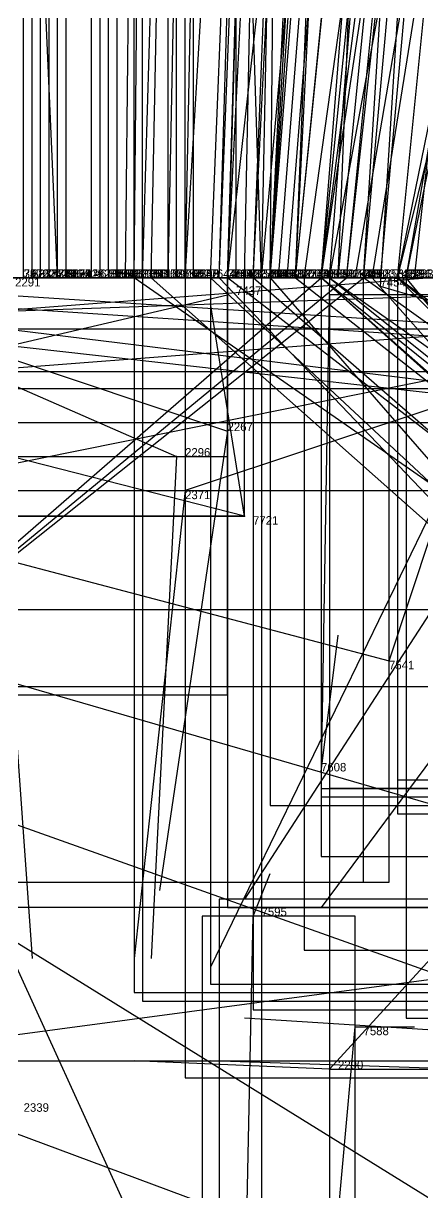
# Model space of a CAD drawing. Extents: x -0.07 to 1.1, y -0.07 to 1.1.
# Drawn here: x 0.889 to 0.936, y 0.8925 to 1.0299 of the extents above; entities that cross this region are included whole.
import ezdxf

# ---------------------------------------------------------------- set-up
doc = ezdxf.new("R2010")
doc.units = 0
for name, color, linetype in [('Clients', 3, 'CONTINUOUS'), ('Facilities', 3, 'CONTINUOUS'), ('Facilities_lines', 3, 'CONTINUOUS'), ('Min_max_boxes', 1, 'CONTINUOUS'), ('Normals', 1, 'CONTINUOUS'), ('Source_points', 5, 'CONTINUOUS'), ('Text', 3, 'CONTINUOUS')]:
    doc.layers.add(name, color=color, linetype=linetype)

msp = doc.modelspace()

# ---------------------------------------------------------------- linework, layer by layer
at = {"layer": 'Clients', "color": 5}
for p in [(0.89, 1, 0.086), (0.893, 1, 0.019), (0.902, 1, 0.45), (0.903, 1, 0.864), (0.906, 1, 0.875), (0.908, 1, 0.085), (0.913, 1, 0.491), (0.913, 1, 0.712), (0.915, 1, 0.545), (0.916, 1, 0.427), (0.917, 1, 0.971), (0.918, 1, 0.118), (0.918, 1, 0.408), (0.918, 1, 0.309), (0.918, 1, 0.861), (0.919, 1, 0.343), (0.919, 1, 0.803), (0.92, 1, 0.419), (0.921, 1, 0.204), (0.921, 1, 0.352), (0.921, 1, 0.312), (0.921, 1, 0.166), (0.922, 1, 0.379), (0.924, 1, 0.484), (0.924, 1, 0.623), (0.924, 1, 0.91), (0.925, 1, 0.581), (0.926, 1, 0.61), (0.927, 1, 0.217), (0.927, 1, 0.875), (0.928, 1, 0.367), (0.929, 1, 0.997), (0.929, 1, 0.906), (0.931, 1, 0.264), (0.933, 1, 0.475), (0.933, 1, 0.513), (0.933, 1, 0.584), (0.934, 1, 0.21), (0.934, 1, 0.676), (0.935, 1, 0.125), (0.913, 0.998, 1), (0.931, 0.999, 1), (0.913, 0.982), (0.907, 0.979), (0.908, 0.975), (0.932, 0.955, 1), (0.924, 0.942, 1), (0.916, 0.925, 1), (0.928, 0.912, 1), (0.925, 0.907)]:
    msp.add_point(p, dxfattribs=at)
at = {"layer": 'Facilities', "color": 3}
for p in [(0.889, 1, 0.278), (0.889, 1, 0.547), (0.891, 1, 0.849), (0.892, 1, 0.247), (0.892, 1, 0.167), (0.892, 1, 0.421), (0.893, 1, 0.253), (0.893, 1, 0.513), (0.893, 1, 0.768), (0.894, 1, 0.29), (0.894, 1, 0.34), (0.894, 1, 0.678), (0.894, 1, 0.634), (0.894, 1, 0.518), (0.897, 1, 0.187), (0.898, 1, 0.441), (0.898, 1, 0.634), (0.898, 1, 0.733), (0.899, 1, 0.252), (0.899, 1, 0.15), (0.899, 1, 0.309), (0.899, 1, 0.447), (0.899, 1, 0.786), (0.9, 1, 0.489), (0.901, 1, 0.086), (0.902, 1, 0.592), (0.903, 1, 0.427), (0.904, 1, 0.73), (0.906, 1, 0.571), (0.907, 1, 0.263), (0.908, 1, 0.226), (0.908, 1, 0.817), (0.909, 1, 0.523), (0.909, 1, 0.77), (0.911, 1, 0.866), (0.912, 1, 0.46), (0.912, 1, 0.836), (0.913, 1, 0.37), (0.914, 1, 0.271), (0.916, 1, 0.197), (0.917, 1, 0.309), (0.917, 1, 0.7), (0.917, 1, 0.572), (0.918, 1, 0.149), (0.921, 1, 0.369), (0.924, 1, 0.35), (0.925, 1, 0.845), (0.926, 1, 0.235), (0.93, 1, 0.365), (0.915, 0.972, 1)]:
    msp.add_point(p, dxfattribs=at)
at = {"layer": 'Facilities_lines', "color": 3}
for p, q in [((0.761, 1, 0.981), (0.932, 0.955, 1)), ((0.912, 1, 0.836), (0.761, 1, 0.921)), ((0.937, 1, 0.945), (0.793, 0.989, 1)), ((0.973, 1, 0.055), (0.795, 1, 0.017)), ((0.915, 0.972, 1), (0.805, 1, 0.969)), ((0.95, 0.985, 1), (0.816, 1, 0.994)), ((1, 0.989, 0.031), (0.833, 1, 0.033)), ((0.912, 1, 0.836), (0.838, 1, 0.9)), ((0.908, 1, 0.817), (0.853, 1, 0.913)), ((0.948, 0.994, 1), (0.855, 1, 1)), ((0.859, 1, 0.002), (0.913, 0.982)), ((0.859, 1, 0.002), (0.907, 0.979)), ((0.859, 1, 0.002), (0.893, 1, 0.019)), ((0.871, 0.954, 1), (0.927, 1, 0.875)), ((0.871, 0.954, 1), (0.924, 1, 0.91)), ((0.871, 0.954, 1), (0.929, 1, 0.906)), ((0.881, 1, 0.927), (0.937, 1, 0.891)), ((0.882, 0.977, 1), (0.996, 1, 0.93)), ((0.901, 1, 0.086), (0.89, 1, 0.086)), ((0.901, 1, 0.086), (0.927, 1, 0.217)), ((0.901, 1, 0.086), (0.918, 1, 0.118)), ((1, 0.932, 0.37), (0.902, 1, 0.45)), ((0.904, 1, 0.73), (0.903, 1, 0.864)), ((0.904, 1, 0.73), (1, 0.915, 0.79)), ((0.904, 1, 0.73), (0.906, 1, 0.875)), ((0.918, 1, 0.149), (0.908, 1, 0.085)), ((0.911, 1, 0.866), (1, 0.917, 0.855)), ((0.912, 1, 0.46), (0.921, 1, 0.312)), ((0.912, 1, 0.836), (1, 0.908, 0.832)), ((0.913, 1, 0.37), (0.921, 1, 0.166)), ((0.913, 1, 0.37), (0.913, 1, 0.491)), ((1, 0.933, 0.673), (0.913, 1, 0.712)), ((0.917, 1, 0.572), (0.915, 1, 0.545)), ((0.916, 1, 0.197), (0.921, 1, 0.204)), ((1, 0.927, 0.514), (0.916, 1, 0.427)), ((0.917, 1, 0.309), (0.918, 1, 0.309)), ((0.917, 1, 0.7), (0.926, 1, 0.61)), ((0.917, 1, 0.7), (0.919, 1, 0.803)), ((0.917, 1, 0.7), (0.918, 1, 0.861)), ((0.987, 1, 0.899), (0.917, 1, 0.971)), ((0.918, 1, 0.149), (0.936, 1, 0.228)), ((0.918, 1, 0.149), (1, 0.906, 0.174)), ((0.918, 1, 0.149), (0.919, 1, 0.343)), ((0.921, 1, 0.369), (0.918, 1, 0.408)), ((0.921, 1, 0.369), (0.92, 1, 0.419)), ((0.921, 1, 0.369), (0.921, 1, 0.352)), ((0.921, 1, 0.369), (0.931, 1, 0.264)), ((0.921, 1, 0.369), (1, 0.938, 0.367)), ((0.93, 1, 0.365), (0.922, 1, 0.379)), ((1, 0.939, 0.475), (0.924, 1, 0.484)), ((0.924, 1, 0.35), (0.941, 1, 0.186)), ((0.924, 1, 0.35), (1, 0.932, 0.438)), ((1, 0.933, 0.673), (0.924, 1, 0.623)), ((0.925, 1, 0.845), (0.924, 0.942, 1)), ((0.93, 1, 0.365), (0.925, 1, 0.581)), ((0.925, 1, 0.845), (1, 0.947, 0.741)), ((0.925, 1, 0.845), (0.94, 1, 0.633)), ((0.925, 1, 0.845), (1, 0.94, 0.764)), ((0.925, 1, 0.845), (0.937, 1, 0.859)), ((0.93, 1, 0.365), (0.928, 1, 0.367)), ((0.95, 0.985, 1), (0.929, 1, 0.997)), ((0.93, 1, 0.365), (0.94, 1, 0.25)), ((0.93, 1, 0.365), (0.935, 1, 0.125)), ((0.93, 1, 0.365), (1, 0.921, 0.295)), ((1, 0.951, 0.501), (0.933, 1, 0.475)), ((1, 0.945, 0.463), (0.933, 1, 0.513)), ((1, 0.933, 0.673), (0.933, 1, 0.584)), ((1, 0.92, 0.172), (0.934, 1, 0.21)), ((0.961, 1, 0.477), (0.934, 1, 0.676)), ((0.715, 0.952, 1), (0.913, 0.998, 1)), ((0.827, 0.994, 1), (0.941, 0.998, 1)), ((0.944, 0.987), (0.846, 0.999)), ((0.948, 0.994, 1), (0.931, 0.999, 1)), ((0.948, 0.994, 1), (0.857, 0.987, 1)), ((1, 0.989, 0.057), (0.925, 0.907)), ((0.944, 0.987), (0.908, 0.975)), ((0.796, 0.979, 1), (0.951, 0.883, 1)), ((0.796, 0.979, 1), (0.941, 0.937, 1)), ((0.915, 0.972, 1), (0.808, 0.972, 1)), ((0.879, 0.939), (0.948, 0.788)), ((0.879, 0.939), (1, 0.896, 0.018)), ((0.865, 0.908), (1, 0.926, 0.067)), ((0.912, 0.735, 1), (0.916, 0.925, 1)), ((0.912, 0.735, 1), (0.928, 0.912, 1)), ((0.865, 0.908), (1, 0.858, 0.065))]:
    msp.add_line(p, q, dxfattribs=at)
at = {"layer": 'Min_max_boxes', "color": 1}
for p, q in [((0.913, 1, 0.97), (0.572, 1, 0.97)), ((0.913, 1, 1), (0.572, 1, 1)), ((0.932, 1, 0.949), (0.625, 1, 0.949)), ((0.932, 1, 1), (0.625, 1, 1)), ((0.941, 1, 0.981), (0.688, 1, 0.981)), ((0.941, 1, 1), (0.688, 1, 1)), ((0.996, 1, 0.93), (0.725, 1, 0.93)), ((0.996, 1, 1), (0.725, 1, 1)), ((0.951, 1, 0.946), (0.728, 1, 0.946)), ((0.951, 1, 1), (0.728, 1, 1)), ((0.929, 1, 0.875), (0.744, 1, 0.875)), ((0.929, 1, 1), (0.744, 1, 1)), ((1, 1, 0.832), (0.761, 1, 0.832)), ((1, 1, 0.921), (0.761, 1, 0.921)), ((0.999, 1, 0.757), (0.793, 1, 0.757)), ((0.999, 1, 1), (0.793, 1, 1)), ((1, 1, 0.015), (0.795, 1, 0.015)), ((1, 1, 0.055), (0.795, 1, 0.055)), ((0.915, 1, 0.969), (0.805, 1, 0.969)), ((0.915, 1, 1), (0.805, 1, 1)), ((1, 1, 0.886), (0.816, 1, 0.886)), ((1, 1, 1), (0.816, 1, 1)), ((0.825, 1, 0.891), (0.937, 1, 0.891)), ((0.937, 1, 0.891), (0.825, 1, 0.891)), ((0.825, 1, 0.927), (0.937, 1, 0.927)), ((0.937, 1, 0.927), (0.825, 1, 0.927)), ((1, 1), (0.833, 1)), ((1, 1, 0.083), (0.833, 1, 0.083)), ((0.973, 1), (0.846, 1)), ((0.973, 1, 0.016), (0.846, 1, 0.016)), ((0.853, 1, 0.817), (0.908, 1, 0.817)), ((0.908, 1, 0.817), (0.853, 1, 0.817)), ((0.853, 1, 0.913), (0.908, 1, 0.913)), ((0.908, 1, 0.913), (0.853, 1, 0.913)), ((1, 1, 0.974), (0.855, 1, 0.974)), ((1, 1, 1), (0.855, 1, 1)), ((0.913, 1), (0.859, 1)), ((0.913, 1, 0.019), (0.859, 1, 0.019)), ((0.89, 1, 0.086), (0.927, 1, 0.086)), ((0.927, 1, 0.086), (0.89, 1, 0.086)), ((0.89, 1, 0.086), (0.89, 1, 0.086)), ((0.89, 1, 0.217), (0.927, 1, 0.217)), ((0.927, 1, 0.217), (0.89, 1, 0.217)), ((0.89, 1, 0.217), (0.89, 1, 0.217)), ((0.89, 1, 0.086), (0.89, 1, 0.217)), ((0.89, 1, 0.086), (0.89, 1, 0.217)), ((1, 1, 0.37), (0.902, 1, 0.37)), ((0.902, 1, 0.37), (0.902, 0.916, 0.37)), ((1, 1, 0.45), (0.902, 1, 0.45)), ((0.902, 1, 0.45), (0.902, 0.916, 0.45)), ((0.902, 1, 0.37), (0.902, 1, 0.45)), ((1, 1, 0.73), (0.903, 1, 0.73)), ((0.903, 1, 0.73), (0.903, 0.915, 0.73)), ((1, 1, 0.875), (0.903, 1, 0.875)), ((0.903, 1, 0.875), (0.903, 0.915, 0.875)), ((0.903, 1, 0.73), (0.903, 1, 0.875)), ((1, 1, 0.085), (0.908, 1, 0.085)), ((0.908, 1, 0.085), (0.908, 0.906, 0.085)), ((1, 1, 0.343), (0.908, 1, 0.343)), ((0.908, 1, 0.343), (0.908, 0.906, 0.343)), ((0.908, 1, 0.085), (0.908, 1, 0.343)), ((0.908, 1, 0.817), (0.908, 1, 0.817)), ((0.908, 1, 0.913), (0.908, 1, 0.913)), ((0.908, 1, 0.817), (0.908, 1, 0.913)), ((0.908, 1, 0.817), (0.908, 1, 0.913)), ((1, 1, 0.855), (0.911, 1, 0.855)), ((0.911, 1, 0.855), (0.911, 0.917, 0.855)), ((1, 1, 0.866), (0.911, 1, 0.866)), ((0.911, 1, 0.866), (0.911, 0.917, 0.866)), ((0.911, 1, 0.855), (0.911, 1, 0.866)), ((0.912, 1, 0.312), (0.921, 1, 0.312)), ((0.921, 1, 0.312), (0.912, 1, 0.312)), ((0.912, 1, 0.312), (0.912, 1, 0.312)), ((0.912, 1, 0.46), (0.921, 1, 0.46)), ((0.921, 1, 0.46), (0.912, 1, 0.46)), ((0.912, 1, 0.46), (0.912, 1, 0.46)), ((0.912, 1, 0.312), (0.912, 1, 0.46)), ((0.912, 1, 0.312), (0.912, 1, 0.46)), ((0.913, 0.979), (0.913, 1)), ((0.913, 0.979, 0.019), (0.913, 1, 0.019)), ((0.913, 1), (0.913, 1, 0.019)), ((0.913, 1, 0.166), (0.921, 1, 0.166)), ((0.921, 1, 0.166), (0.913, 1, 0.166)), ((0.913, 1, 0.166), (0.913, 1, 0.166)), ((0.913, 1, 0.491), (0.921, 1, 0.491)), ((0.921, 1, 0.491), (0.913, 1, 0.491)), ((0.913, 1, 0.491), (0.913, 1, 0.491)), ((0.913, 1, 0.166), (0.913, 1, 0.491)), ((0.913, 1, 0.166), (0.913, 1, 0.491)), ((1, 1, 0.584), (0.913, 1, 0.584)), ((0.913, 1, 0.584), (0.913, 0.926, 0.584)), ((1, 1, 0.848), (0.913, 1, 0.848)), ((0.913, 1, 0.848), (0.913, 0.926, 0.848)), ((0.913, 1, 0.584), (0.913, 1, 0.848)), ((0.913, 0.951, 0.97), (0.913, 1, 0.97)), ((0.913, 0.951, 1), (0.913, 1, 1)), ((0.913, 1, 0.97), (0.913, 1, 1)), ((0.915, 1, 0.545), (0.917, 1, 0.545)), ((0.917, 1, 0.545), (0.915, 1, 0.545)), ((0.915, 1, 0.545), (0.915, 1, 0.545)), ((0.915, 1, 0.572), (0.917, 1, 0.572)), ((0.917, 1, 0.572), (0.915, 1, 0.572)), ((0.915, 1, 0.572), (0.915, 1, 0.572)), ((0.915, 1, 0.545), (0.915, 1, 0.572)), ((0.915, 1, 0.545), (0.915, 1, 0.572)), ((0.915, 0.972, 0.969), (0.915, 1, 0.969)), ((0.915, 0.972, 1), (0.915, 1, 1)), ((0.915, 1, 0.969), (0.915, 1, 1)), ((0.916, 1, 0.197), (0.921, 1, 0.197)), ((0.921, 1, 0.197), (0.916, 1, 0.197)), ((0.916, 1, 0.197), (0.916, 1, 0.197)), ((0.916, 1, 0.204), (0.921, 1, 0.204)), ((0.921, 1, 0.204), (0.916, 1, 0.204)), ((0.916, 1, 0.204), (0.916, 1, 0.204)), ((0.916, 1, 0.197), (0.916, 1, 0.204)), ((0.916, 1, 0.197), (0.916, 1, 0.204)), ((1, 1, 0.387), (0.916, 1, 0.387)), ((0.916, 1, 0.387), (0.916, 0.914, 0.387)), ((1, 1, 0.692), (0.916, 1, 0.692)), ((0.916, 1, 0.692), (0.916, 0.914, 0.692)), ((0.916, 1, 0.387), (0.916, 1, 0.692)), ((0.917, 1, 0.309), (0.918, 1, 0.309)), ((0.918, 1, 0.309), (0.917, 1, 0.309)), ((0.917, 1, 0.309), (0.917, 1, 0.309)), ((0.917, 1, 0.309), (0.918, 1, 0.309)), ((0.918, 1, 0.309), (0.917, 1, 0.309)), ((0.917, 1, 0.309), (0.917, 1, 0.309)), ((0.917, 1, 0.309), (0.917, 1, 0.309)), ((0.917, 1, 0.309), (0.917, 1, 0.309)), ((0.917, 1, 0.61), (0.926, 1, 0.61)), ((0.926, 1, 0.61), (0.917, 1, 0.61)), ((0.917, 1, 0.61), (0.917, 1, 0.61)), ((0.917, 1, 0.861), (0.926, 1, 0.861)), ((0.926, 1, 0.861), (0.917, 1, 0.861)), ((0.917, 1, 0.861), (0.917, 1, 0.861)), ((0.917, 1, 0.61), (0.917, 1, 0.861)), ((0.917, 1, 0.61), (0.917, 1, 0.861)), ((0.917, 1, 0.545), (0.917, 1, 0.545)), ((0.917, 1, 0.572), (0.917, 1, 0.572)), ((0.917, 1, 0.545), (0.917, 1, 0.572)), ((0.917, 1, 0.545), (0.917, 1, 0.572)), ((1, 1, 0.723), (0.917, 1, 0.723)), ((0.917, 1, 0.723), (0.917, 0.849, 0.723)), ((1, 1, 0.977), (0.917, 1, 0.977)), ((0.917, 1, 0.977), (0.917, 0.849, 0.977)), ((0.917, 1, 0.723), (0.917, 1, 0.977)), ((1, 1, 0.264), (0.918, 1, 0.264)), ((0.918, 1, 0.264), (0.918, 0.938, 0.264)), ((1, 1, 0.419), (0.918, 1, 0.419)), ((0.918, 1, 0.419), (0.918, 0.938, 0.419)), ((0.918, 1, 0.264), (0.918, 1, 0.419)), ((0.918, 1, 0.309), (0.918, 1, 0.309)), ((0.918, 1, 0.309), (0.918, 1, 0.309)), ((0.918, 1, 0.309), (0.918, 1, 0.309)), ((0.918, 1, 0.309), (0.918, 1, 0.309)), ((0.921, 1, 0.197), (0.921, 1, 0.197)), ((0.921, 1, 0.204), (0.921, 1, 0.204)), ((0.921, 1, 0.197), (0.921, 1, 0.204)), ((0.921, 1, 0.197), (0.921, 1, 0.204)), ((0.921, 1, 0.312), (0.921, 1, 0.312)), ((0.921, 1, 0.46), (0.921, 1, 0.46)), ((0.921, 1, 0.312), (0.921, 1, 0.46)), ((0.921, 1, 0.312), (0.921, 1, 0.46)), ((0.921, 1, 0.166), (0.921, 1, 0.166)), ((0.921, 1, 0.491), (0.921, 1, 0.491)), ((0.921, 1, 0.166), (0.921, 1, 0.491)), ((0.921, 1, 0.166), (0.921, 1, 0.491)), ((1, 1, 0.125), (0.922, 1, 0.125)), ((0.922, 1, 0.125), (0.922, 0.921, 0.125)), ((1, 1, 0.581), (0.922, 1, 0.581)), ((0.922, 1, 0.581), (0.922, 0.921, 0.581)), ((0.922, 1, 0.125), (0.922, 1, 0.581)), ((1, 1, 0.321), (0.924, 1, 0.321)), ((0.924, 1, 0.321), (0.924, 0.939, 0.321)), ((1, 1, 0.484), (0.924, 1, 0.484)), ((0.924, 1, 0.484), (0.924, 0.939, 0.484)), ((0.924, 1, 0.321), (0.924, 1, 0.484)), ((1, 1, 0.186), (0.924, 1, 0.186)), ((0.924, 1, 0.186), (0.924, 0.932, 0.186)), ((1, 1, 0.438), (0.924, 1, 0.438)), ((0.924, 1, 0.438), (0.924, 0.932, 0.438)), ((0.924, 1, 0.186), (0.924, 1, 0.438)), ((1, 1, 0.633), (0.924, 1, 0.633)), ((0.924, 1, 0.633), (0.924, 0.94, 0.633)), ((1, 1, 1), (0.924, 1, 1)), ((0.924, 1, 1), (0.924, 0.94, 1)), ((0.924, 1, 0.633), (0.924, 1, 1)), ((0.926, 1, 0.61), (0.926, 1, 0.61)), ((0.926, 1, 0.861), (0.926, 1, 0.861)), ((0.926, 1, 0.61), (0.926, 1, 0.861)), ((0.926, 1, 0.61), (0.926, 1, 0.861)), ((0.927, 1, 0.086), (0.927, 1, 0.086)), ((0.927, 1, 0.217), (0.927, 1, 0.217)), ((0.927, 1, 0.086), (0.927, 1, 0.217)), ((0.927, 1, 0.086), (0.927, 1, 0.217)), ((0.929, 0.929, 0.875), (0.929, 1, 0.875)), ((0.929, 0.929, 1), (0.929, 1, 1)), ((0.929, 1, 0.875), (0.929, 1, 1)), ((0.932, 0.929, 0.949), (0.932, 1, 0.949)), ((0.932, 0.929, 1), (0.932, 1, 1)), ((0.932, 1, 0.949), (0.932, 1, 1)), ((1, 1, 0.475), (0.933, 1, 0.475)), ((0.933, 1, 0.475), (0.933, 0.937, 0.475)), ((1, 1, 0.644), (0.933, 1, 0.644)), ((0.933, 1, 0.644), (0.933, 0.937, 0.644)), ((0.933, 1, 0.475), (0.933, 1, 0.644)), ((1, 1, 0.454), (0.933, 1, 0.454)), ((0.933, 1, 0.454), (0.933, 0.941, 0.454)), ((1, 1, 0.553), (0.933, 1, 0.553)), ((0.933, 1, 0.553), (0.933, 0.941, 0.553)), ((0.933, 1, 0.454), (0.933, 1, 0.553)), ((1, 1, 0.05), (0.934, 1, 0.05)), ((0.934, 1, 0.05), (0.934, 0.913, 0.05)), ((1, 1, 0.24), (0.934, 1, 0.24)), ((0.934, 1, 0.24), (0.934, 0.913, 0.24)), ((0.934, 1, 0.05), (0.934, 1, 0.24)), ((0.934, 1, 0.428), (0.961, 1, 0.428)), ((0.961, 1, 0.428), (0.934, 1, 0.428)), ((0.934, 1, 0.428), (0.934, 1, 0.428)), ((0.934, 1, 0.676), (0.961, 1, 0.676)), ((0.961, 1, 0.676), (0.934, 1, 0.676)), ((0.934, 1, 0.676), (0.934, 1, 0.676)), ((0.934, 1, 0.428), (0.934, 1, 0.676)), ((0.934, 1, 0.428), (0.934, 1, 0.676)), ((1, 0.998), (0.925, 0.998)), ((0.925, 0.998), (0.925, 0.907)), ((1, 0.998, 0.134), (0.925, 0.998, 0.134)), ((0.925, 0.998, 0.134), (0.925, 0.907, 0.134)), ((0.925, 0.998), (0.925, 0.998, 0.134)), ((0.688, 0.994, 0.981), (0.941, 0.994, 0.981)), ((0.688, 0.994, 1), (0.941, 0.994, 1)), ((0.793, 0.989, 0.757), (0.999, 0.989, 0.757)), ((0.793, 0.989, 1), (0.999, 0.989, 1)), ((0.795, 0.987, 0.015), (1, 0.987, 0.015)), ((0.795, 0.987, 0.055), (1, 0.987, 0.055)), ((0.816, 0.983, 0.886), (1, 0.983, 0.886)), ((0.816, 0.983, 1), (1, 0.983, 1)), ((0.859, 0.979), (0.913, 0.979)), ((0.859, 0.979, 0.019), (0.913, 0.979, 0.019)), ((0.913, 0.979), (0.913, 0.979, 0.019)), ((0.846, 0.975), (0.973, 0.975)), ((0.846, 0.975, 0.016), (0.973, 0.975, 0.016)), ((0.805, 0.972, 0.969), (0.915, 0.972, 0.969)), ((0.805, 0.972, 1), (0.915, 0.972, 1)), ((0.915, 0.972, 0.969), (0.915, 0.972, 1)), ((1, 0.961), (0.788, 0.961)), ((1, 0.961, 0.018), (0.788, 0.961, 0.018)), ((0.572, 0.951, 0.97), (0.913, 0.951, 0.97)), ((0.572, 0.951, 1), (0.913, 0.951, 1)), ((0.725, 0.952, 0.93), (0.996, 0.952, 0.93)), ((0.725, 0.952, 1), (0.996, 0.952, 1)), ((0.913, 0.951, 0.97), (0.913, 0.951, 1)), ((0.924, 0.94, 0.633), (1, 0.94, 0.633)), ((0.924, 0.94, 1), (1, 0.94, 1)), ((0.924, 0.94, 0.633), (0.924, 0.94, 1)), ((1, 0.94), (0.925, 0.94)), ((0.925, 0.94), (0.925, 0.8)), ((1, 0.94, 0.12), (0.925, 0.94, 0.12)), ((0.925, 0.94, 0.12), (0.925, 0.8, 0.12)), ((0.925, 0.94), (0.925, 0.94, 0.12)), ((0.933, 0.941, 0.454), (1, 0.941, 0.454)), ((0.933, 0.941, 0.553), (1, 0.941, 0.553)), ((0.933, 0.941, 0.454), (0.933, 0.941, 0.553)), ((0.924, 0.939, 0.321), (1, 0.939, 0.321)), ((0.924, 0.939, 0.484), (1, 0.939, 0.484)), ((0.924, 0.939, 0.321), (0.924, 0.939, 0.484)), ((0.918, 0.938, 0.264), (1, 0.938, 0.264)), ((0.918, 0.938, 0.419), (1, 0.938, 0.419)), ((0.918, 0.938, 0.264), (0.918, 0.938, 0.419)), ((0.933, 0.937, 0.475), (1, 0.937, 0.475)), ((0.933, 0.937, 0.644), (1, 0.937, 0.644)), ((0.933, 0.937, 0.475), (0.933, 0.937, 0.644)), ((0.924, 0.932, 0.186), (1, 0.932, 0.186)), ((0.924, 0.932, 0.438), (1, 0.932, 0.438)), ((0.924, 0.932, 0.186), (0.924, 0.932, 0.438)), ((0.625, 0.929, 0.949), (0.932, 0.929, 0.949)), ((0.625, 0.929, 1), (0.932, 0.929, 1)), ((0.744, 0.929, 0.875), (0.929, 0.929, 0.875)), ((0.744, 0.929, 1), (0.929, 0.929, 1)), ((0.929, 0.929, 0.875), (0.929, 0.929, 1)), ((0.932, 0.929, 0.949), (0.932, 0.929, 1)), ((1, 0.927), (0.912, 0.927)), ((0.912, 0.927), (0.912, 0.685)), ((1, 0.927, 0.103), (0.912, 0.927, 0.103)), ((0.912, 0.927, 0.103), (0.912, 0.685, 0.103)), ((0.912, 0.927), (0.912, 0.927, 0.103)), ((1, 0.926), (0.807, 0.926)), ((1, 0.926, 0.067), (0.807, 0.926, 0.067)), ((0.928, 0.925, 1), (0.91, 0.925, 1)), ((0.91, 0.925, 1), (0.91, 0.678, 1)), ((0.928, 0.925, 1), (0.91, 0.925, 1)), ((0.91, 0.925, 1), (0.91, 0.678, 1)), ((0.91, 0.925, 1), (0.91, 0.925, 1)), ((0.913, 0.926, 0.584), (1, 0.926, 0.584)), ((0.913, 0.926, 0.848), (1, 0.926, 0.848)), ((0.913, 0.926, 0.584), (0.913, 0.926, 0.848)), ((0.928, 0.678, 1), (0.928, 0.925, 1)), ((0.928, 0.678, 1), (0.928, 0.925, 1)), ((0.928, 0.925, 1), (0.928, 0.925, 1)), ((0.922, 0.921, 0.125), (1, 0.921, 0.125)), ((0.922, 0.921, 0.581), (1, 0.921, 0.581)), ((0.922, 0.921, 0.125), (0.922, 0.921, 0.581)), ((0.911, 0.917, 0.855), (1, 0.917, 0.855)), ((0.911, 0.917, 0.866), (1, 0.917, 0.866)), ((0.911, 0.917, 0.855), (0.911, 0.917, 0.866)), ((0.902, 0.916, 0.37), (1, 0.916, 0.37)), ((0.902, 0.916, 0.45), (1, 0.916, 0.45)), ((0.902, 0.916, 0.37), (0.902, 0.916, 0.45)), ((0.903, 0.915, 0.73), (1, 0.915, 0.73)), ((0.903, 0.915, 0.875), (1, 0.915, 0.875)), ((0.903, 0.915, 0.73), (0.903, 0.915, 0.875)), ((0.916, 0.914, 0.387), (1, 0.914, 0.387)), ((0.916, 0.914, 0.692), (1, 0.914, 0.692)), ((0.916, 0.914, 0.387), (0.916, 0.914, 0.692)), ((0.934, 0.913, 0.05), (1, 0.913, 0.05)), ((0.934, 0.913, 0.24), (1, 0.913, 0.24)), ((0.934, 0.913, 0.05), (0.934, 0.913, 0.24)), ((0.761, 0.908, 0.832), (1, 0.908, 0.832)), ((0.761, 0.908, 0.921), (1, 0.908, 0.921)), ((0.925, 0.907), (1, 0.907)), ((0.925, 0.907, 0.134), (1, 0.907, 0.134)), ((0.925, 0.907), (0.925, 0.907, 0.134)), ((0.908, 0.906, 0.085), (1, 0.906, 0.085)), ((0.908, 0.906, 0.343), (1, 0.906, 0.343)), ((0.908, 0.906, 0.085), (0.908, 0.906, 0.343))]:
    msp.add_line(p, q, dxfattribs=at)
at = {"layer": 'Normals', "color": 1}
for p, q in [((0.889, 1, 0.278), (0.889, 1.1, 0.278)), ((0.889, 1, 0.547), (0.889, 1.1, 0.547)), ((0.89, 1, 0.086), (0.89, 1.1, 0.078)), ((0.891, 1, 0.849), (0.891, 1.1, 0.849)), ((0.892, 1, 0.247), (0.892, 1.1, 0.247)), ((0.892, 1, 0.167), (0.892, 1.1, 0.167)), ((0.892, 1, 0.421), (0.892, 1.1, 0.421)), ((0.893, 1, 0.253), (0.893, 1.1, 0.253)), ((0.893, 1, 0.513), (0.893, 1.1, 0.513)), ((0.893, 1, 0.768), (0.893, 1.1, 0.768)), ((0.894, 1, 0.29), (0.894, 1.1, 0.29)), ((0.894, 1, 0.34), (0.894, 1.1, 0.34)), ((0.894, 1, 0.678), (0.894, 1.1, 0.678)), ((0.894, 1, 0.634), (0.894, 1.1, 0.634)), ((0.894, 1, 0.518), (0.894, 1.1, 0.518)), ((0.897, 1, 0.187), (0.897, 1.1, 0.187)), ((0.898, 1, 0.441), (0.898, 1.1, 0.441)), ((0.898, 1, 0.634), (0.898, 1.1, 0.634)), ((0.898, 1, 0.733), (0.898, 1.1, 0.733)), ((0.899, 1, 0.252), (0.899, 1.1, 0.252)), ((0.899, 1, 0.15), (0.899, 1.1, 0.15)), ((0.899, 1, 0.309), (0.899, 1.1, 0.309)), ((0.899, 1, 0.447), (0.899, 1.1, 0.447)), ((0.899, 1, 0.786), (0.899, 1.1, 0.786)), ((0.9, 1, 0.489), (0.9, 1.1, 0.489)), ((0.901, 1, 0.086), (0.902, 1.1, 0.078)), ((0.902, 1, 0.45), (0.903, 1.1, 0.45)), ((0.902, 1, 0.592), (0.902, 1.1, 0.592)), ((0.903, 1, 0.427), (0.903, 1.1, 0.427)), ((0.903, 1, 0.864), (0.906, 1.1, 0.864)), ((0.904, 1, 0.73), (0.906, 1.1, 0.73)), ((0.906, 1, 0.571), (0.906, 1.1, 0.571)), ((0.906, 1, 0.875), (0.908, 1.1, 0.875)), ((0.907, 1, 0.263), (0.907, 1.1, 0.263)), ((0.908, 1, 0.085), (0.91, 1.1, 0.078)), ((0.908, 1, 0.226), (0.908, 1.1, 0.226)), ((0.908, 1, 0.817), (0.914, 1.1, 0.817)), ((0.909, 1, 0.523), (0.909, 1.1, 0.523)), ((0.909, 1, 0.77), (0.909, 1.1, 0.77)), ((0.911, 1, 0.866), (0.915, 1.1, 0.866)), ((0.912, 1, 0.46), (0.915, 1.1, 0.459)), ((0.912, 1, 0.836), (0.916, 1.1, 0.835)), ((0.913, 1, 0.491), (0.916, 1.1, 0.491)), ((0.913, 1, 0.37), (0.918, 1.1, 0.37)), ((0.914, 1, 0.271), (0.914, 1.1, 0.271)), ((0.915, 1, 0.545), (0.917, 1.1, 0.546)), ((0.916, 1, 0.197), (0.92, 1.1, 0.197)), ((0.916, 1, 0.427), (0.921, 1.1, 0.426)), ((0.917, 1, 0.309), (0.919, 1.1, 0.309)), ((0.917, 1, 0.7), (0.926, 1.1, 0.702)), ((0.917, 1, 0.572), (0.919, 1.1, 0.572)), ((0.918, 1, 0.118), (0.926, 1.1, 0.117)), ((0.918, 1, 0.149), (0.923, 1.1, 0.148)), ((0.918, 1, 0.309), (0.919, 1.1, 0.31)), ((0.918, 1, 0.408), (0.924, 1.1, 0.407)), ((0.918, 1, 0.861), (0.925, 1.1, 0.859)), ((0.919, 1, 0.343), (0.927, 1.1, 0.342)), ((0.919, 1, 0.803), (0.927, 1.1, 0.804)), ((0.92, 1, 0.419), (0.928, 1.1, 0.417)), ((0.921, 1, 0.204), (0.925, 1.1, 0.204)), ((0.921, 1, 0.166), (0.925, 1.1, 0.165)), ((0.921, 1, 0.369), (0.931, 1.1, 0.369)), ((0.921, 1, 0.312), (0.926, 1.1, 0.313)), ((0.924, 1, 0.91), (0.932, 1.1, 0.911)), ((0.925, 1, 0.581), (0.933, 1.1, 0.582)), ((0.926, 1, 0.235), (0.93, 1.1, 0.234)), ((0.927, 1, 0.875), (0.937, 1.1, 0.874)), ((0.929, 1, 0.906), (0.938, 1.1, 0.907)), ((0.931, 1, 0.264), (0.94, 1.1, 0.265)), ((0.933, 1, 0.584), (0.943, 1.1, 0.585)), ((0.913, 1, 0.712), (0.924, 1.099, 0.712)), ((0.921, 1, 0.352), (0.931, 1.099, 0.351)), ((0.922, 1, 0.379), (0.936, 1.099, 0.379)), ((0.924, 1, 0.484), (0.939, 1.099, 0.483)), ((0.924, 1, 0.35), (0.937, 1.099, 0.349)), ((0.924, 1, 0.623), (0.934, 1.099, 0.624)), ((0.925, 1, 0.845), (0.943, 1.098, 0.841)), ((0.926, 1, 0.61), (0.936, 1.099, 0.612)), ((0.927, 1, 0.217), (0.938, 1.099, 0.216)), ((0.928, 1, 0.367), (0.945, 1.099, 0.368)), ((0.93, 1, 0.365), (0.946, 1.099, 0.365)), ((0.933, 1, 0.513), (0.953, 1.098, 0.515)), ((0.934, 1, 0.21), (0.951, 1.098, 0.212)), ((0.934, 1, 0.676), (0.954, 1.098, 0.68)), ((0.935, 1, 0.125), (0.946, 1.099, 0.127)), ((0.933, 1, 0.475), (0.957, 1.097, 0.469)), ((0.917, 1, 0.971), (0.914, 1.092, 1.01)), ((0.893, 1, 0.019), (0.889, 1.09, -0.024)), ((0.913, 0.998, 1), (0.915, 1.067, 1.073)), ((0.929, 1, 0.997), (0.933, 1.064, 1.074)), ((0.931, 0.999, 1), (0.935, 1.062, 1.078)), ((0.915, 0.972, 1), (0.911, 0.997, 1.096)), ((0.973, 0.992), (0.924, 0.926, 0.056)), ((0.885, 0.99), (0.89, 0.92, 0.072)), ((0.944, 0.987), (0.911, 0.919, 0.065)), ((0.913, 0.982), (0.905, 0.928, 0.083)), ((0.95, 0.981), (0.915, 0.927, 0.076)), ((0.907, 0.979), (0.904, 0.92, 0.08)), ((0.908, 0.975), (0.902, 0.92, 0.084)), ((0.932, 0.955, 1), (0.937, 0.97, 1.099)), ((0.924, 0.942, 1), (0.926, 0.958, 1.099)), ((0.916, 0.925, 1), (0.918, 0.93, 1.1)), ((0.978, 0.909), (0.915, 0.913, 0.077)), ((0.928, 0.912, 1), (0.935, 0.912, 1.1)), ((0.925, 0.907), (0.902, 0.908, 0.097)), ((0.94, 0.907), (0.911, 0.908, 0.096))]:
    msp.add_line(p, q, dxfattribs=at)
at = {"layer": 'Source_points', "color": 5}
for p in [(0.889, 1, 0.278), (0.889, 1, 0.547), (0.89, 1, 0.086), (0.891, 1, 0.849), (0.892, 1, 0.247), (0.892, 1, 0.167), (0.892, 1, 0.421), (0.893, 1, 0.019), (0.893, 1, 0.253), (0.893, 1, 0.513), (0.893, 1, 0.768), (0.894, 1, 0.29), (0.894, 1, 0.34), (0.894, 1, 0.678), (0.894, 1, 0.634), (0.894, 1, 0.518), (0.897, 1, 0.187), (0.898, 1, 0.441), (0.898, 1, 0.634), (0.898, 1, 0.733), (0.899, 1, 0.252), (0.899, 1, 0.15), (0.899, 1, 0.309), (0.899, 1, 0.447), (0.899, 1, 0.786), (0.9, 1, 0.489), (0.901, 1, 0.086), (0.902, 1, 0.45), (0.902, 1, 0.592), (0.903, 1, 0.427), (0.903, 1, 0.864), (0.904, 1, 0.73), (0.906, 1, 0.571), (0.906, 1, 0.875), (0.907, 1, 0.263), (0.908, 1, 0.085), (0.908, 1, 0.226), (0.908, 1, 0.817), (0.909, 1, 0.523), (0.909, 1, 0.77), (0.911, 1, 0.866), (0.912, 1, 0.46), (0.912, 1, 0.836), (0.913, 1, 0.491), (0.913, 1, 0.37), (0.913, 1, 0.712), (0.914, 1, 0.271), (0.915, 1, 0.545), (0.916, 1, 0.197), (0.916, 1, 0.427), (0.917, 1, 0.309), (0.917, 1, 0.7), (0.917, 1, 0.572), (0.917, 1, 0.971), (0.918, 1, 0.118), (0.918, 1, 0.149), (0.918, 1, 0.309), (0.918, 1, 0.408), (0.918, 1, 0.861), (0.919, 1, 0.343), (0.919, 1, 0.803), (0.92, 1, 0.419), (0.921, 1, 0.204), (0.921, 1, 0.166), (0.921, 1, 0.352), (0.921, 1, 0.369), (0.921, 1, 0.312), (0.922, 1, 0.379), (0.924, 1, 0.484), (0.924, 1, 0.35), (0.924, 1, 0.623), (0.924, 1, 0.91), (0.925, 1, 0.581), (0.925, 1, 0.845), (0.926, 1, 0.235), (0.926, 1, 0.61), (0.927, 1, 0.217), (0.927, 1, 0.875), (0.928, 1, 0.367), (0.929, 1, 0.997), (0.929, 1, 0.906), (0.93, 1, 0.365), (0.931, 1, 0.264), (0.933, 1, 0.475), (0.933, 1, 0.513), (0.933, 1, 0.584), (0.934, 1, 0.21), (0.934, 1, 0.676), (0.935, 1, 0.125), (0.913, 0.998, 1), (0.931, 0.999, 1), (0.913, 0.982), (0.907, 0.979), (0.908, 0.975), (0.915, 0.972, 1), (0.932, 0.955, 1), (0.924, 0.942, 1), (0.916, 0.925, 1), (0.928, 0.912, 1), (0.925, 0.907)]:
    msp.add_point(p, dxfattribs=at)

# ---------------------------------------------------------------- texts
at = {"layer": 'Text', "color": 3}
for s, p in [('3876', (0.889, 1, 0.258)), ('7572', (0.889, 1, 0.764)), ('3837', (0.89, 1, 0.278)), ('2273', (0.89, 1, 0.086)), ('6237', (0.89, 1, 0.547)), ('2426', (0.892, 1, 0.167)), ('7519', (0.892, 1, 0.849)), ('3846', (0.893, 1, 0.421)), ('2246', (0.893, 1, 0.247)), ('7701', (0.893, 1, 0.768)), ('3801', (0.894, 1, 0.253)), ('2502', (0.894, 1, 0.019)), ('6104', (0.894, 1, 0.678)), ('6123', (0.894, 1, 0.634)), ('6179', (0.894, 1, 0.513)), ('6295', (0.894, 1, 0.518)), ('3814', (0.895, 1, 0.29)), ('3919', (0.895, 1, 0.34)), ('2328', (0.897, 1, 0.187)), ('6135', (0.898, 1, 0.733)), ('3785', (0.899, 1, 0.309)), ('3852', (0.899, 1, 0.447)), ('3908', (0.899, 1, 0.441)), ('6109', (0.899, 1, 0.634)), ('2257', (0.9, 1, 0.252)), ('2345', (0.9, 1, 0.15)), ('7625', (0.9, 1, 0.786)), ('3831', (0.901, 1, 0.489)), ('2516', (0.902, 1, 0.086)), ('6238', (0.902, 1, 0.592)), ('3863', (0.903, 1, 0.45)), ('3910', (0.904, 1, 0.427)), ('7465', (0.904, 1, 0.864)), ('6189', (0.905, 1, 0.73)), ('3757', (0.907, 1, 0.263)), ('6182', (0.907, 1, 0.571)), ('7633', (0.907, 1, 0.875)), ('7682', (0.908, 1, 0.817)), ('2242', (0.909, 1, 0.085)), ('2385', (0.909, 1, 0.226)), ('6108', (0.909, 1, 0.523)), ('7556', (0.909, 1, 0.77)), ('7644', (0.911, 1, 0.866)), ('3784', (0.913, 1, 0.491)), ('3843', (0.913, 1, 0.46)), ('3911', (0.913, 1, 0.37)), ('7709', (0.913, 1, 0.836)), ('6153', (0.914, 1, 0.712)), ('3765', (0.915, 1, 0.271)), ('2270', (0.916, 1, 0.197)), ('6278', (0.916, 1, 0.545)), ('3762', (0.917, 1, 0.427)), ('3735', (0.918, 1, 0.309)), ('3878', (0.918, 1, 0.309)), ('3888', (0.918, 1, 0.408)), ('2395', (0.918, 1, 0.149)), ('6241', (0.918, 1, 0.7)), ('6253', (0.918, 1, 0.572)), ('7472', (0.918, 1, 0.971)), ('7665', (0.918, 1, 0.861)), ('3848', (0.919, 1, 0.343)), ('2388', (0.919, 1, 0.118)), ('7610', (0.919, 1, 0.803)), ('3902', (0.92, 1, 0.419)), ('3760', (0.921, 1, 0.352)), ('3806', (0.921, 1, 0.312)), ('2468', (0.921, 1, 0.166)), ('3738', (0.922, 1, 0.379)), ('3774', (0.922, 1, 0.369)), ('2248', (0.922, 1, 0.204)), ('3897', (0.924, 1, 0.35)), ('6130', (0.924, 1, 0.623)), ('7638', (0.924, 1, 0.91)), ('3802', (0.925, 1, 0.484)), ('6290', (0.925, 1, 0.581)), ('7651', (0.925, 1, 0.845)), ('2231', (0.927, 1, 0.217)), ('2294', (0.927, 1, 0.235)), ('6167', (0.927, 1, 0.61)), ('7478', (0.928, 1, 0.875)), ('3870', (0.929, 1, 0.367)), ('7492', (0.929, 1, 0.997)), ('7580', (0.929, 1, 0.906)), ('3885', (0.93, 1, 0.365)), ('3742', (0.932, 1, 0.264)), ('3858', (0.933, 1, 0.475)), ('6132', (0.933, 1, 0.513)), ('6281', (0.933, 1, 0.584)), ('2386', (0.934, 1, 0.21)), ('6191', (0.934, 1, 0.676)), ('2338', (0.935, 1, 0.125)), ('2291', (0.888, 0.999)), ('7454', (0.931, 0.999, 1)), ('7437', (0.914, 0.998, 1)), ('2267', (0.913, 0.982)), ('2296', (0.908, 0.979)), ('2371', (0.908, 0.974)), ('7721', (0.916, 0.971, 1)), ('7541', (0.932, 0.954, 1)), ('7608', (0.924, 0.942, 1)), ('7595', (0.917, 0.925, 1)), ('7588', (0.929, 0.911, 1)), ('2290', (0.926, 0.907)), ('2339', (0.889, 0.902))]:
    msp.add_text(s, height=0.001, dxfattribs=at).set_placement(p)

doc.saveas('drawing.dxf')
